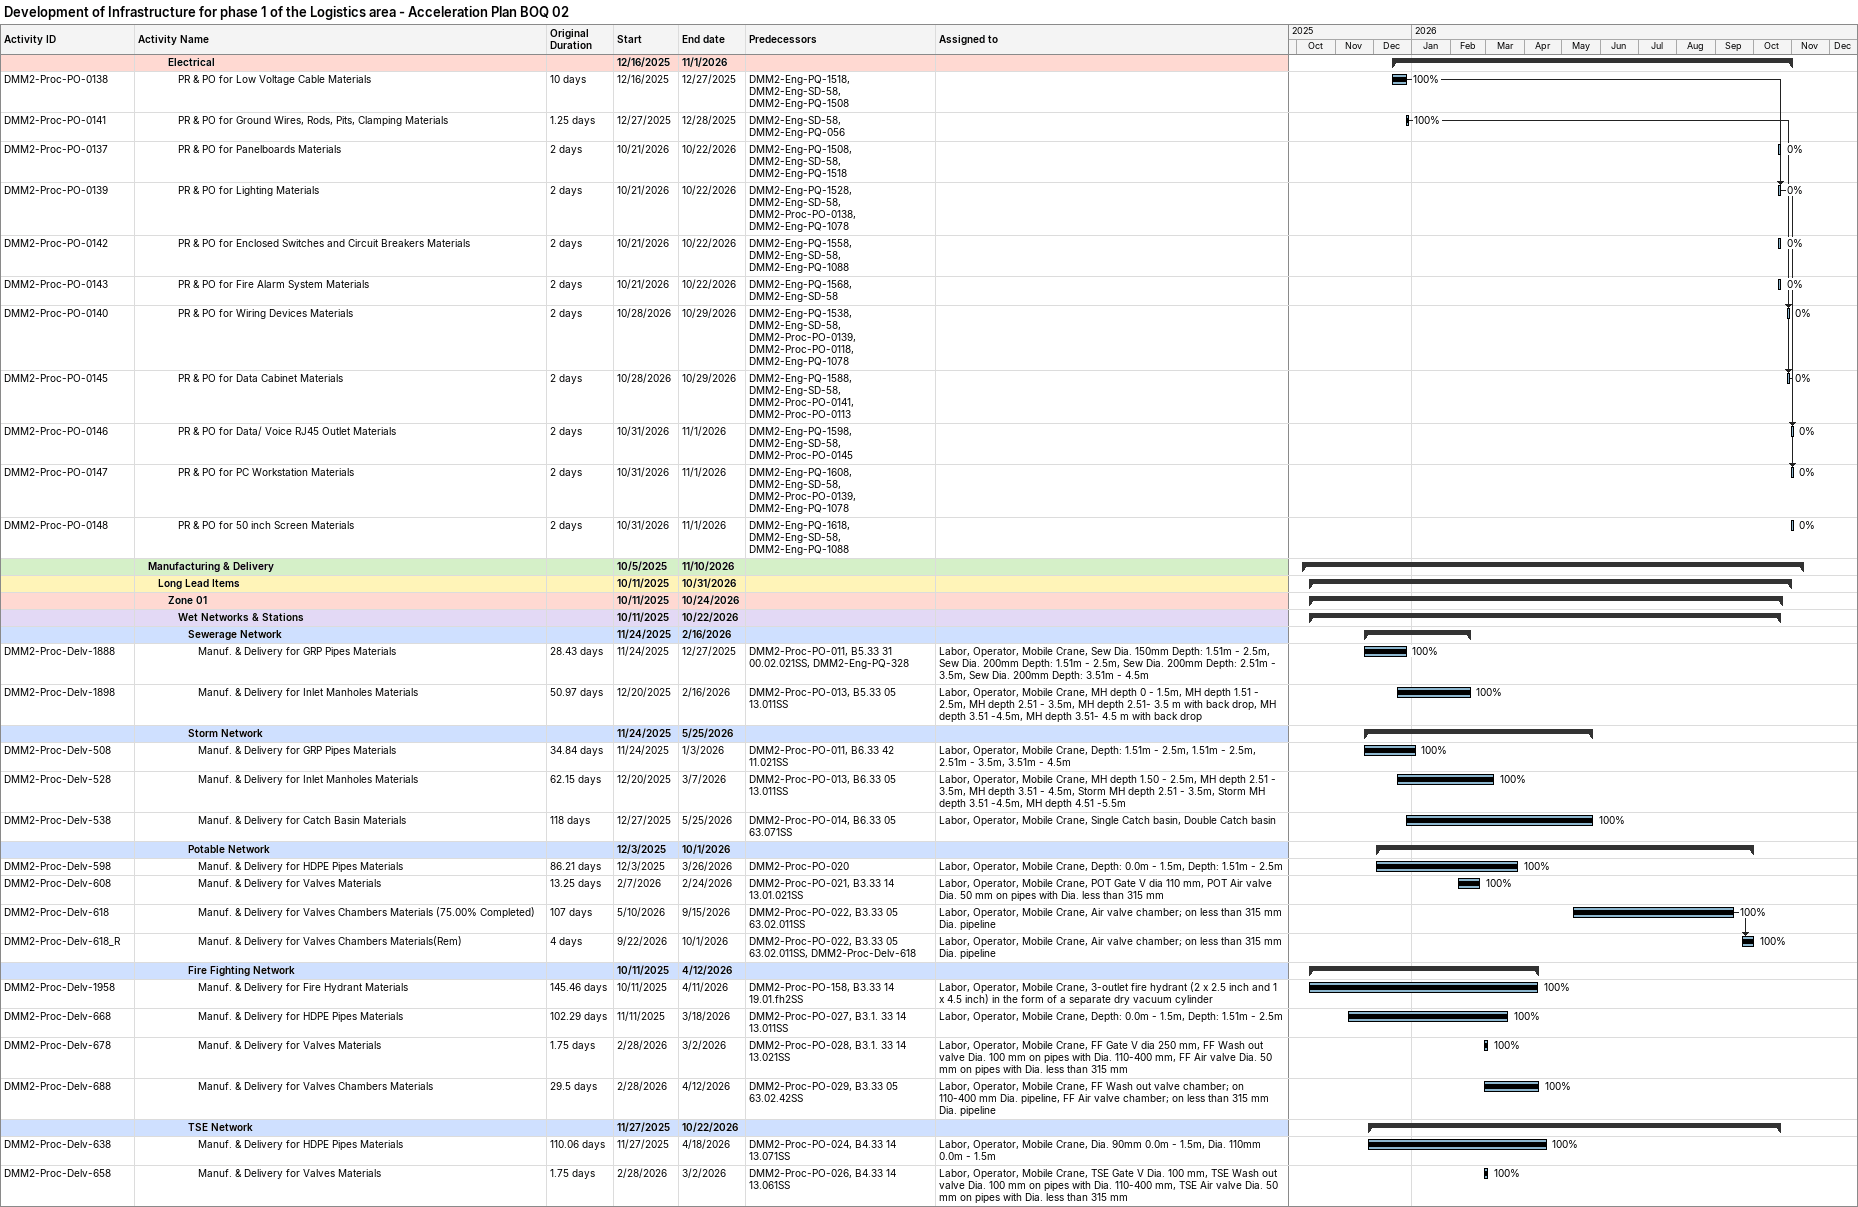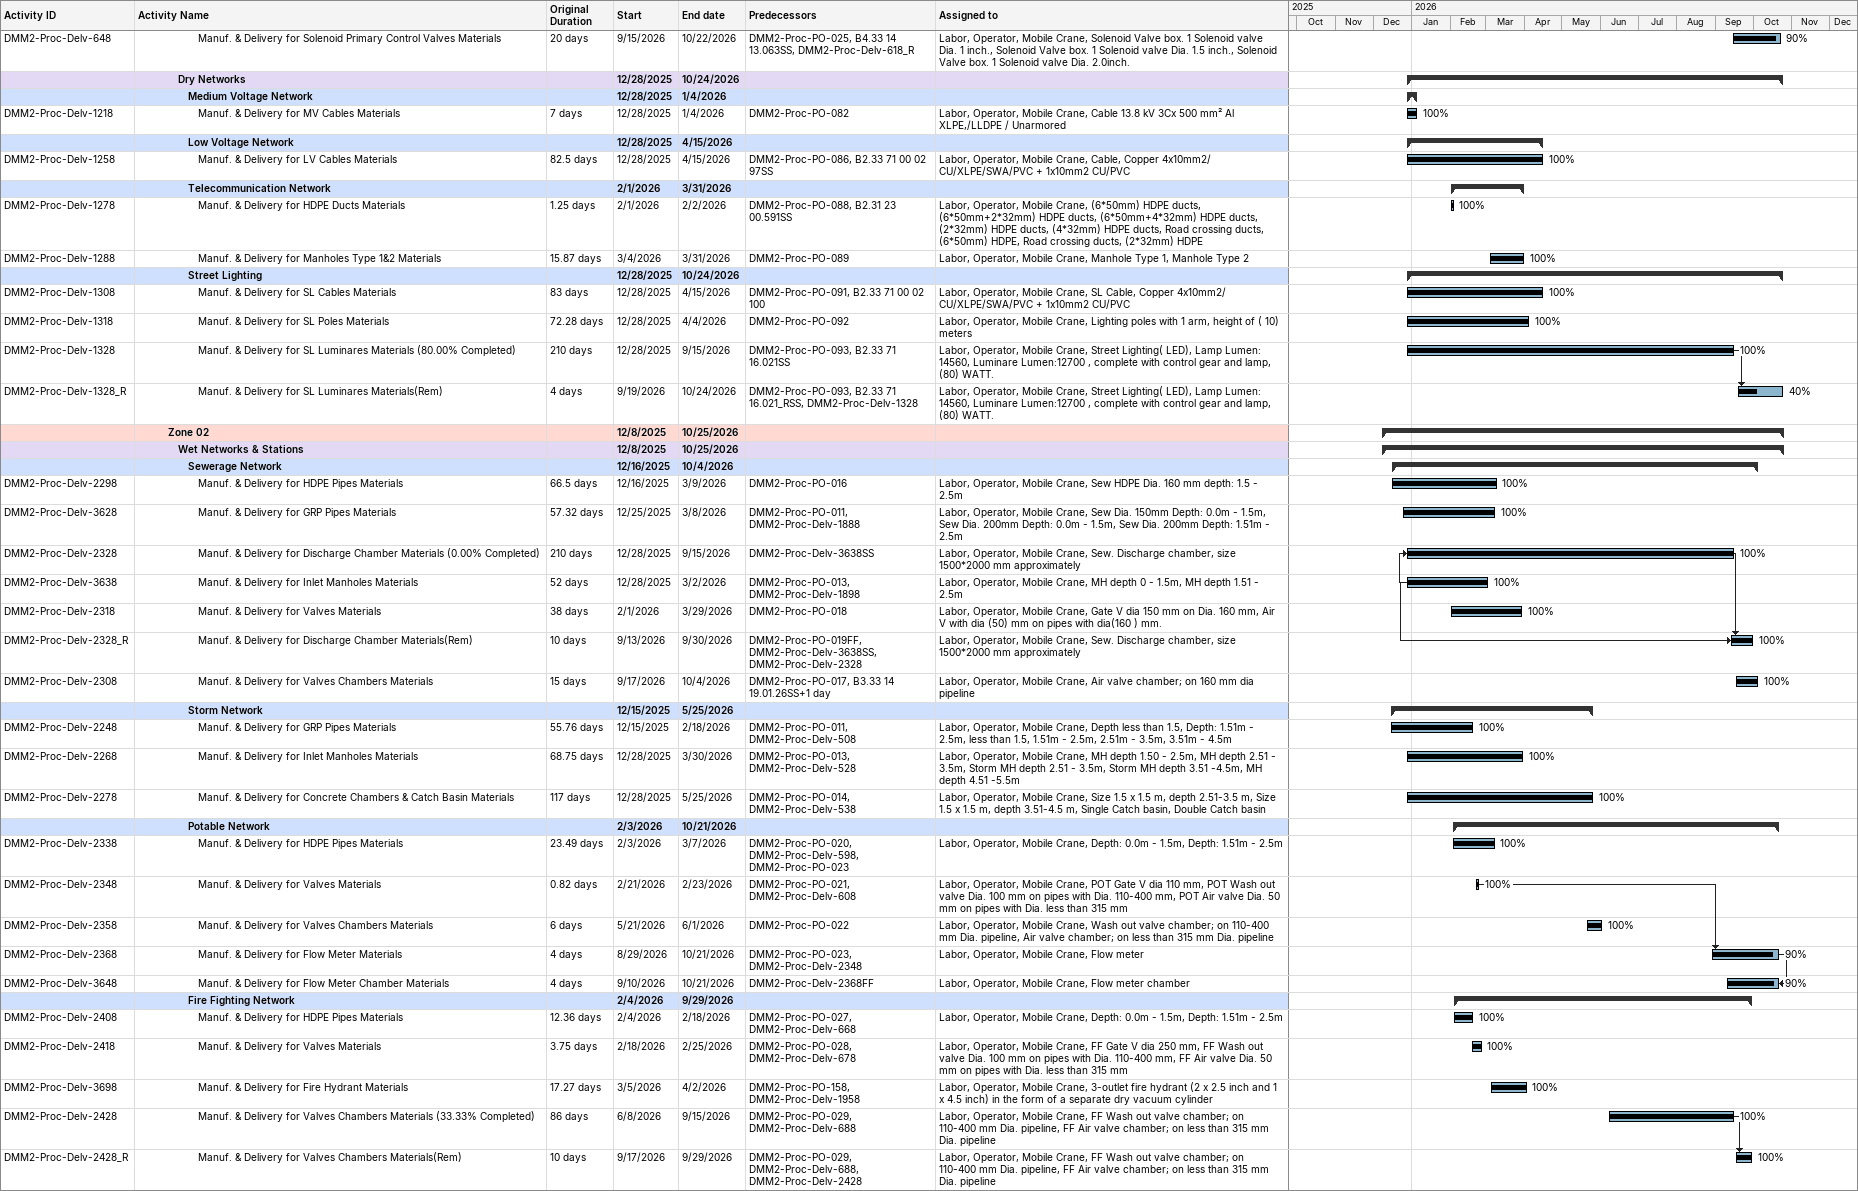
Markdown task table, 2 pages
Development of Infrastructure for phase 1 of the Logistics area - Acceleration Plan BOQ 02

| ID | Level | Task | Original duration | Start | Finish | Predecessors | Resources | % complete |
|---|---|---|---|---|---|---|---|---|
|  | 4 | **Electrical** |  | 2025-12-16 | 2026-11-01 |  |  |  |
| DMM2-Proc-PO-0138 | 5 | PR & PO for Low Voltage Cable Materials | 10d | 2025-12-16 | 2025-12-27 | DMM2-Eng-PQ-1518, DMM2-Eng-SD-58, DMM2-Eng-PQ-1508 |  | 100 |
| DMM2-Proc-PO-0141 | 5 | PR & PO for Ground Wires, Rods, Pits, Clamping Materials | 1.25d | 2025-12-27 | 2025-12-28 | DMM2-Eng-SD-58, DMM2-Eng-PQ-056 |  | 100 |
| DMM2-Proc-PO-0137 | 5 | PR & PO for Panelboards Materials | 2d | 2026-10-21 | 2026-10-22 | DMM2-Eng-PQ-1508, DMM2-Eng-SD-58, DMM2-Eng-PQ-1518 |  | 0 |
| DMM2-Proc-PO-0139 | 5 | PR & PO for Lighting Materials | 2d | 2026-10-21 | 2026-10-22 | DMM2-Eng-PQ-1528, DMM2-Eng-SD-58, DMM2-Proc-PO-0138, DMM2-Eng-PQ-1078 |  | 0 |
| DMM2-Proc-PO-0142 | 5 | PR & PO for Enclosed Switches and Circuit Breakers Materials | 2d | 2026-10-21 | 2026-10-22 | DMM2-Eng-PQ-1558, DMM2-Eng-SD-58, DMM2-Eng-PQ-1088 |  | 0 |
| DMM2-Proc-PO-0143 | 5 | PR & PO for Fire Alarm System Materials | 2d | 2026-10-21 | 2026-10-22 | DMM2-Eng-PQ-1568, DMM2-Eng-SD-58 |  | 0 |
| DMM2-Proc-PO-0140 | 5 | PR & PO for Wiring Devices Materials | 2d | 2026-10-28 | 2026-10-29 | DMM2-Eng-PQ-1538, DMM2-Eng-SD-58, DMM2-Proc-PO-0139, DMM2-Proc-PO-0118, DMM2-Eng-PQ-1078 |  | 0 |
| DMM2-Proc-PO-0145 | 5 | PR & PO for Data Cabinet Materials | 2d | 2026-10-28 | 2026-10-29 | DMM2-Eng-PQ-1588, DMM2-Eng-SD-58, DMM2-Proc-PO-0141, DMM2-Proc-PO-0113 |  | 0 |
| DMM2-Proc-PO-0146 | 5 | PR & PO for Data/ Voice RJ45 Outlet Materials | 2d | 2026-10-31 | 2026-11-01 | DMM2-Eng-PQ-1598, DMM2-Eng-SD-58, DMM2-Proc-PO-0145 |  | 0 |
| DMM2-Proc-PO-0147 | 5 | PR & PO for PC Workstation Materials | 2d | 2026-10-31 | 2026-11-01 | DMM2-Eng-PQ-1608, DMM2-Eng-SD-58, DMM2-Proc-PO-0139, DMM2-Eng-PQ-1078 |  | 0 |
| DMM2-Proc-PO-0148 | 5 | PR & PO for 50 inch Screen Materials | 2d | 2026-10-31 | 2026-11-01 | DMM2-Eng-PQ-1618, DMM2-Eng-SD-58, DMM2-Eng-PQ-1088 |  | 0 |
|  | 2 | **Manufacturing & Delivery** |  | 2025-10-05 | 2026-11-10 |  |  |  |
|  | 3 | **Long Lead Items** |  | 2025-10-11 | 2026-10-31 |  |  |  |
|  | 4 | **Zone 01** |  | 2025-10-11 | 2026-10-24 |  |  |  |
|  | 5 | **Wet Networks & Stations** |  | 2025-10-11 | 2026-10-22 |  |  |  |
|  | 6 | **Sewerage Network** |  | 2025-11-24 | 2026-02-16 |  |  |  |
| DMM2-Proc-Delv-1888 | 7 | Manuf. & Delivery for GRP Pipes Materials | 28.43d | 2025-11-24 | 2025-12-27 | DMM2-Proc-PO-011, B5.33 31 00.02.021SS, DMM2-Eng-PQ-328 | Labor, Operator, Mobile Crane, Sew Dia. 150mm Depth: 1.51m - 2.5m, Sew Dia. 200mm Depth: 1.51m - 2.5m, Sew Dia. 200mm Depth: 2.51m - 3.5m, Sew Dia. 200mm Depth: 3.51m - 4.5m | 100 |
| DMM2-Proc-Delv-1898 | 7 | Manuf. & Delivery for Inlet Manholes Materials | 50.97d | 2025-12-20 | 2026-02-16 | DMM2-Proc-PO-013, B5.33 05 13.011SS | Labor, Operator, Mobile Crane, MH depth 0 - 1.5m, MH depth 1.51 - 2.5m, MH depth 2.51 - 3.5m, MH depth 2.51- 3.5 m with back drop, MH depth 3.51 -4.5m, MH depth 3.51- 4.5 m with back drop | 100 |
|  | 6 | **Storm Network** |  | 2025-11-24 | 2026-05-25 |  |  |  |
| DMM2-Proc-Delv-508 | 7 | Manuf. & Delivery for GRP Pipes Materials | 34.84d | 2025-11-24 | 2026-01-03 | DMM2-Proc-PO-011, B6.33 42 11.021SS | Labor, Operator, Mobile Crane, Depth: 1.51m - 2.5m, 1.51m - 2.5m, 2.51m - 3.5m, 3.51m - 4.5m | 100 |
| DMM2-Proc-Delv-528 | 7 | Manuf. & Delivery for Inlet Manholes Materials | 62.15d | 2025-12-20 | 2026-03-07 | DMM2-Proc-PO-013, B6.33 05 13.011SS | Labor, Operator, Mobile Crane, MH depth 1.50 - 2.5m, MH depth 2.51 - 3.5m, MH depth 3.51 - 4.5m, Storm MH depth 2.51 - 3.5m, Storm MH depth 3.51 -4.5m, MH depth 4.51 -5.5m | 100 |
| DMM2-Proc-Delv-538 | 7 | Manuf. & Delivery for Catch Basin Materials | 118d | 2025-12-27 | 2026-05-25 | DMM2-Proc-PO-014, B6.33 05 63.071SS | Labor, Operator, Mobile Crane, Single Catch basin, Double Catch basin | 100 |
|  | 6 | **Potable Network** |  | 2025-12-03 | 2026-10-01 |  |  |  |
| DMM2-Proc-Delv-598 | 7 | Manuf. & Delivery for HDPE Pipes Materials | 86.21d | 2025-12-03 | 2026-03-26 | DMM2-Proc-PO-020 | Labor, Operator, Mobile Crane, Depth: 0.0m - 1.5m, Depth: 1.51m - 2.5m | 100 |
| DMM2-Proc-Delv-608 | 7 | Manuf. & Delivery for Valves Materials | 13.25d | 2026-02-07 | 2026-02-24 | DMM2-Proc-PO-021, B3.33 14 13.01.021SS | Labor, Operator, Mobile Crane, POT Gate V dia 110 mm, POT Air valve Dia. 50 mm on pipes with Dia. less than 315 mm | 100 |
| DMM2-Proc-Delv-618 | 7 | Manuf. & Delivery for Valves Chambers Materials (75.00% Completed) | 107d | 2026-05-10 | 2026-09-15 | DMM2-Proc-PO-022, B3.33 05 63.02.011SS | Labor, Operator, Mobile Crane, Air valve chamber; on less than 315 mm Dia. pipeline | 100 |
| DMM2-Proc-Delv-618_R | 7 | Manuf. & Delivery for Valves Chambers Materials(Rem) | 4d | 2026-09-22 | 2026-10-01 | DMM2-Proc-PO-022, B3.33 05 63.02.011SS, DMM2-Proc-Delv-618 | Labor, Operator, Mobile Crane, Air valve chamber; on less than 315 mm Dia. pipeline | 100 |
|  | 6 | **Fire Fighting Network** |  | 2025-10-11 | 2026-04-12 |  |  |  |
| DMM2-Proc-Delv-1958 | 7 | Manuf. & Delivery for Fire Hydrant Materials | 145.46d | 2025-10-11 | 2026-04-11 | DMM2-Proc-PO-158, B3.33 14 19.01.fh2SS | Labor, Operator, Mobile Crane, 3-outlet fire hydrant (2 x 2.5 inch and 1 x 4.5 inch) in the form of a separate dry vacuum cylinder | 100 |
| DMM2-Proc-Delv-668 | 7 | Manuf. & Delivery for HDPE Pipes Materials | 102.29d | 2025-11-11 | 2026-03-18 | DMM2-Proc-PO-027, B3.1. 33 14 13.011SS | Labor, Operator, Mobile Crane, Depth: 0.0m - 1.5m, Depth: 1.51m - 2.5m | 100 |
| DMM2-Proc-Delv-678 | 7 | Manuf. & Delivery for Valves Materials | 1.75d | 2026-02-28 | 2026-03-02 | DMM2-Proc-PO-028, B3.1. 33 14 13.021SS | Labor, Operator, Mobile Crane, FF Gate V dia 250 mm, FF Wash out valve Dia. 100 mm on pipes with Dia. 110-400 mm, FF Air valve Dia. 50 mm on pipes with Dia. less than 315 mm | 100 |
| DMM2-Proc-Delv-688 | 7 | Manuf. & Delivery for Valves Chambers Materials | 29.5d | 2026-02-28 | 2026-04-12 | DMM2-Proc-PO-029, B3.33 05 63.02.42SS | Labor, Operator, Mobile Crane, FF Wash out valve chamber; on 110-400 mm Dia. pipeline, FF Air valve chamber; on less than 315 mm Dia. pipeline | 100 |
|  | 6 | **TSE Network** |  | 2025-11-27 | 2026-10-22 |  |  |  |
| DMM2-Proc-Delv-638 | 7 | Manuf. & Delivery for HDPE Pipes Materials | 110.06d | 2025-11-27 | 2026-04-18 | DMM2-Proc-PO-024, B4.33 14 13.071SS | Labor, Operator, Mobile Crane, Dia. 90mm 0.0m - 1.5m, Dia. 110mm 0.0m - 1.5m | 100 |
| DMM2-Proc-Delv-658 | 7 | Manuf. & Delivery for Valves Materials | 1.75d | 2026-02-28 | 2026-03-02 | DMM2-Proc-PO-026, B4.33 14 13.061SS | Labor, Operator, Mobile Crane, TSE Gate V Dia. 100 mm, TSE Wash out valve Dia. 100 mm on pipes with Dia. 110-400 mm, TSE Air valve Dia. 50 mm on pipes with Dia. less than 315 mm | 100 |
| DMM2-Proc-Delv-648 | 7 | Manuf. & Delivery for Solenoid Primary Control Valves Materials | 20d | 2026-09-15 | 2026-10-22 | DMM2-Proc-PO-025, B4.33 14 13.063SS, DMM2-Proc-Delv-618_R | Labor, Operator, Mobile Crane, Solenoid Valve box. 1 Solenoid valve Dia. 1 inch., Solenoid Valve box. 1 Solenoid valve Dia. 1.5 inch., Solenoid Valve box. 1 Solenoid valve Dia. 2.0inch. | 90 |
|  | 5 | **Dry Networks** |  | 2025-12-28 | 2026-10-24 |  |  |  |
|  | 6 | **Medium Voltage Network** |  | 2025-12-28 | 2026-01-04 |  |  |  |
| DMM2-Proc-Delv-1218 | 7 | Manuf. & Delivery for MV Cables Materials | 7d | 2025-12-28 | 2026-01-04 | DMM2-Proc-PO-082 | Labor, Operator, Mobile Crane, Cable 13.8 kV 3Cx 500 mm² Al XLPE,/LLDPE / Unarmored | 100 |
|  | 6 | **Low Voltage Network** |  | 2025-12-28 | 2026-04-15 |  |  |  |
| DMM2-Proc-Delv-1258 | 7 | Manuf. & Delivery for LV Cables Materials | 82.5d | 2025-12-28 | 2026-04-15 | DMM2-Proc-PO-086, B2.33 71 00 02 97SS | Labor, Operator, Mobile Crane, Cable, Copper 4x10mm2/ CU/XLPE/SWA/PVC + 1x10mm2 CU/PVC | 100 |
|  | 6 | **Telecommunication Network** |  | 2026-02-01 | 2026-03-31 |  |  |  |
| DMM2-Proc-Delv-1278 | 7 | Manuf. & Delivery for HDPE Ducts Materials | 1.25d | 2026-02-01 | 2026-02-02 | DMM2-Proc-PO-088, B2.31 23 00.591SS | Labor, Operator, Mobile Crane, (6*50mm) HDPE ducts, (6*50mm+2*32mm) HDPE ducts, (6*50mm+4*32mm) HDPE ducts, (2*32mm) HDPE ducts, (4*32mm) HDPE ducts, Road crossing ducts, (6*50mm) HDPE, Road crossing ducts, (2*32mm) HDPE | 100 |
| DMM2-Proc-Delv-1288 | 7 | Manuf. & Delivery for Manholes Type 1&2 Materials | 15.87d | 2026-03-04 | 2026-03-31 | DMM2-Proc-PO-089 | Labor, Operator, Mobile Crane, Manhole Type 1, Manhole Type 2 | 100 |
|  | 6 | **Street Lighting** |  | 2025-12-28 | 2026-10-24 |  |  |  |
| DMM2-Proc-Delv-1308 | 7 | Manuf. & Delivery for SL Cables Materials | 83d | 2025-12-28 | 2026-04-15 | DMM2-Proc-PO-091, B2.33 71 00 02 100 | Labor, Operator, Mobile Crane, SL Cable, Copper 4x10mm2/ CU/XLPE/SWA/PVC + 1x10mm2 CU/PVC | 100 |
| DMM2-Proc-Delv-1318 | 7 | Manuf. & Delivery for SL Poles Materials | 72.28d | 2025-12-28 | 2026-04-04 | DMM2-Proc-PO-092 | Labor, Operator, Mobile Crane, Lighting poles with 1 arm, height of ( 10) meters | 100 |
| DMM2-Proc-Delv-1328 | 7 | Manuf. & Delivery for SL Luminares Materials (80.00% Completed) | 210d | 2025-12-28 | 2026-09-15 | DMM2-Proc-PO-093, B2.33 71 16.021SS | Labor, Operator, Mobile Crane, Street Lighting( LED), Lamp Lumen: 14560, Luminare Lumen:12700 , complete with control gear and lamp, (80) WATT. | 100 |
| DMM2-Proc-Delv-1328_R | 7 | Manuf. & Delivery for SL Luminares Materials(Rem) | 4d | 2026-09-19 | 2026-10-24 | DMM2-Proc-PO-093, B2.33 71 16.021_RSS, DMM2-Proc-Delv-1328 | Labor, Operator, Mobile Crane, Street Lighting( LED), Lamp Lumen: 14560, Luminare Lumen:12700 , complete with control gear and lamp, (80) WATT. | 40 |
|  | 4 | **Zone 02** |  | 2025-12-08 | 2026-10-25 |  |  |  |
|  | 5 | **Wet Networks & Stations** |  | 2025-12-08 | 2026-10-25 |  |  |  |
|  | 6 | **Sewerage Network** |  | 2025-12-16 | 2026-10-04 |  |  |  |
| DMM2-Proc-Delv-2298 | 7 | Manuf. & Delivery for HDPE Pipes Materials | 66.5d | 2025-12-16 | 2026-03-09 | DMM2-Proc-PO-016 | Labor, Operator, Mobile Crane, Sew HDPE Dia. 160 mm depth: 1.5 - 2.5m | 100 |
| DMM2-Proc-Delv-3628 | 7 | Manuf. & Delivery for GRP Pipes Materials | 57.32d | 2025-12-25 | 2026-03-08 | DMM2-Proc-PO-011, DMM2-Proc-Delv-1888 | Labor, Operator, Mobile Crane, Sew Dia. 150mm Depth: 0.0m - 1.5m, Sew Dia. 200mm Depth: 0.0m - 1.5m, Sew Dia. 200mm Depth: 1.51m - 2.5m | 100 |
| DMM2-Proc-Delv-2328 | 7 | Manuf. & Delivery for Discharge Chamber Materials (0.00% Completed) | 210d | 2025-12-28 | 2026-09-15 | DMM2-Proc-Delv-3638SS | Labor, Operator, Mobile Crane, Sew. Discharge chamber, size 1500*2000 mm approximately | 100 |
| DMM2-Proc-Delv-3638 | 7 | Manuf. & Delivery for Inlet Manholes Materials | 52d | 2025-12-28 | 2026-03-02 | DMM2-Proc-PO-013, DMM2-Proc-Delv-1898 | Labor, Operator, Mobile Crane, MH depth 0 - 1.5m, MH depth 1.51 - 2.5m | 100 |
| DMM2-Proc-Delv-2318 | 7 | Manuf. & Delivery for Valves Materials | 38d | 2026-02-01 | 2026-03-29 | DMM2-Proc-PO-018 | Labor, Operator, Mobile Crane, Gate V dia 150 mm on Dia. 160 mm, Air V with dia (50) mm on pipes with dia(160 ) mm. | 100 |
| DMM2-Proc-Delv-2328_R | 7 | Manuf. & Delivery for Discharge Chamber Materials(Rem) | 10d | 2026-09-13 | 2026-09-30 | DMM2-Proc-PO-019FF, DMM2-Proc-Delv-3638SS, DMM2-Proc-Delv-2328 | Labor, Operator, Mobile Crane, Sew. Discharge chamber, size 1500*2000 mm approximately | 100 |
| DMM2-Proc-Delv-2308 | 7 | Manuf. & Delivery for Valves Chambers Materials | 15d | 2026-09-17 | 2026-10-04 | DMM2-Proc-PO-017, B3.33 14 19.01.26SS+1d | Labor, Operator, Mobile Crane, Air valve chamber; on 160 mm dia pipeline | 100 |
|  | 6 | **Storm Network** |  | 2025-12-15 | 2026-05-25 |  |  |  |
| DMM2-Proc-Delv-2248 | 7 | Manuf. & Delivery for GRP Pipes Materials | 55.76d | 2025-12-15 | 2026-02-18 | DMM2-Proc-PO-011, DMM2-Proc-Delv-508 | Labor, Operator, Mobile Crane, Depth less than 1.5, Depth: 1.51m - 2.5m, less than 1.5, 1.51m - 2.5m, 2.51m - 3.5m, 3.51m - 4.5m | 100 |
| DMM2-Proc-Delv-2268 | 7 | Manuf. & Delivery for Inlet Manholes Materials | 68.75d | 2025-12-28 | 2026-03-30 | DMM2-Proc-PO-013, DMM2-Proc-Delv-528 | Labor, Operator, Mobile Crane, MH depth 1.50 - 2.5m, MH depth 2.51 - 3.5m, Storm MH depth 2.51 - 3.5m, Storm MH depth 3.51 -4.5m, MH depth 4.51 -5.5m | 100 |
| DMM2-Proc-Delv-2278 | 7 | Manuf. & Delivery for Concrete Chambers & Catch Basin Materials | 117d | 2025-12-28 | 2026-05-25 | DMM2-Proc-PO-014, DMM2-Proc-Delv-538 | Labor, Operator, Mobile Crane, Size 1.5 x 1.5 m, depth 2.51-3.5 m, Size 1.5 x 1.5 m, depth 3.51-4.5 m, Single Catch basin, Double Catch basin | 100 |
|  | 6 | **Potable Network** |  | 2026-02-03 | 2026-10-21 |  |  |  |
| DMM2-Proc-Delv-2338 | 7 | Manuf. & Delivery for HDPE Pipes Materials | 23.49d | 2026-02-03 | 2026-03-07 | DMM2-Proc-PO-020, DMM2-Proc-Delv-598, DMM2-Proc-PO-023 | Labor, Operator, Mobile Crane, Depth: 0.0m - 1.5m, Depth: 1.51m - 2.5m | 100 |
| DMM2-Proc-Delv-2348 | 7 | Manuf. & Delivery for Valves Materials | 0.82d | 2026-02-21 | 2026-02-23 | DMM2-Proc-PO-021, DMM2-Proc-Delv-608 | Labor, Operator, Mobile Crane, POT Gate V dia 110 mm, POT Wash out valve Dia. 100 mm on pipes with Dia. 110-400 mm, POT Air valve Dia. 50 mm on pipes with Dia. less than 315 mm | 100 |
| DMM2-Proc-Delv-2358 | 7 | Manuf. & Delivery for Valves Chambers Materials | 6d | 2026-05-21 | 2026-06-01 | DMM2-Proc-PO-022 | Labor, Operator, Mobile Crane, Wash out valve chamber; on 110-400 mm Dia. pipeline, Air valve chamber; on less than 315 mm Dia. pipeline | 100 |
| DMM2-Proc-Delv-2368 | 7 | Manuf. & Delivery for Flow Meter Materials | 4d | 2026-08-29 | 2026-10-21 | DMM2-Proc-PO-023, DMM2-Proc-Delv-2348 | Labor, Operator, Mobile Crane, Flow meter | 90 |
| DMM2-Proc-Delv-3648 | 7 | Manuf. & Delivery for Flow Meter Chamber Materials | 4d | 2026-09-10 | 2026-10-21 | DMM2-Proc-Delv-2368FF | Labor, Operator, Mobile Crane, Flow meter chamber | 90 |
|  | 6 | **Fire Fighting Network** |  | 2026-02-04 | 2026-09-29 |  |  |  |
| DMM2-Proc-Delv-2408 | 7 | Manuf. & Delivery for HDPE Pipes Materials | 12.36d | 2026-02-04 | 2026-02-18 | DMM2-Proc-PO-027, DMM2-Proc-Delv-668 | Labor, Operator, Mobile Crane, Depth: 0.0m - 1.5m, Depth: 1.51m - 2.5m | 100 |
| DMM2-Proc-Delv-2418 | 7 | Manuf. & Delivery for Valves Materials | 3.75d | 2026-02-18 | 2026-02-25 | DMM2-Proc-PO-028, DMM2-Proc-Delv-678 | Labor, Operator, Mobile Crane, FF Gate V dia 250 mm, FF Wash out valve Dia. 100 mm on pipes with Dia. 110-400 mm, FF Air valve Dia. 50 mm on pipes with Dia. less than 315 mm | 100 |
| DMM2-Proc-Delv-3698 | 7 | Manuf. & Delivery for Fire Hydrant Materials | 17.27d | 2026-03-05 | 2026-04-02 | DMM2-Proc-PO-158, DMM2-Proc-Delv-1958 | Labor, Operator, Mobile Crane, 3-outlet fire hydrant (2 x 2.5 inch and 1 x 4.5 inch) in the form of a separate dry vacuum cylinder | 100 |
| DMM2-Proc-Delv-2428 | 7 | Manuf. & Delivery for Valves Chambers Materials (33.33% Completed) | 86d | 2026-06-08 | 2026-09-15 | DMM2-Proc-PO-029, DMM2-Proc-Delv-688 | Labor, Operator, Mobile Crane, FF Wash out valve chamber; on 110-400 mm Dia. pipeline, FF Air valve chamber; on less than 315 mm Dia. pipeline | 100 |
| DMM2-Proc-Delv-2428_R | 7 | Manuf. & Delivery for Valves Chambers Materials(Rem) | 10d | 2026-09-17 | 2026-09-29 | DMM2-Proc-PO-029, DMM2-Proc-Delv-688, DMM2-Proc-Delv-2428 | Labor, Operator, Mobile Crane, FF Wash out valve chamber; on 110-400 mm Dia. pipeline, FF Air valve chamber; on less than 315 mm Dia. pipeline | 100 |
